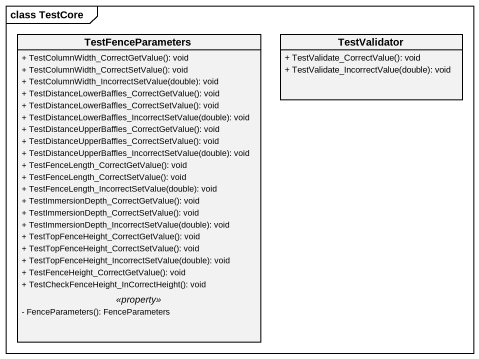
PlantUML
@startuml
mainframe class TestCore
hide circle
hide empty members
skinparam classAttributeIconSize 0
class TestFenceParameters {
  + TestColumnWidth_CorrectGetValue(): void
  + TestColumnWidth_CorrectSetValue(): void
  + TestColumnWidth_IncorrectSetValue(double): void
  + TestDistanceLowerBaffles_CorrectGetValue(): void
  + TestDistanceLowerBaffles_CorrectSetValue(): void
  + TestDistanceLowerBaffles_IncorrectSetValue(double): void
  + TestDistanceUpperBaffles_CorrectGetValue(): void
  + TestDistanceUpperBaffles_CorrectSetValue(): void
  + TestDistanceUpperBaffles_IncorrectSetValue(double): void
  + TestFenceLength_CorrectGetValue(): void
  + TestFenceLength_CorrectSetValue(): void
  + TestFenceLength_IncorrectSetValue(double): void
  + TestImmersionDepth_CorrectGetValue(): void
  + TestImmersionDepth_CorrectSetValue(): void
  + TestImmersionDepth_IncorrectSetValue(double): void
  + TestTopFenceHeight_CorrectGetValue(): void
  + TestTopFenceHeight_CorrectSetValue(): void
  + TestTopFenceHeight_IncorrectSetValue(double): void
  + TestFenceHeight_CorrectGetValue(): void
  + TestCheckFenceHeight_InCorrectHeight(): void
  .. <<property>> ..
  - FenceParameters(): FenceParameters
}
class TestValidator {
  + TestValidate_CorrectValue(): void
  + TestValidate_IncorrectValue(double): void
}
@enduml
